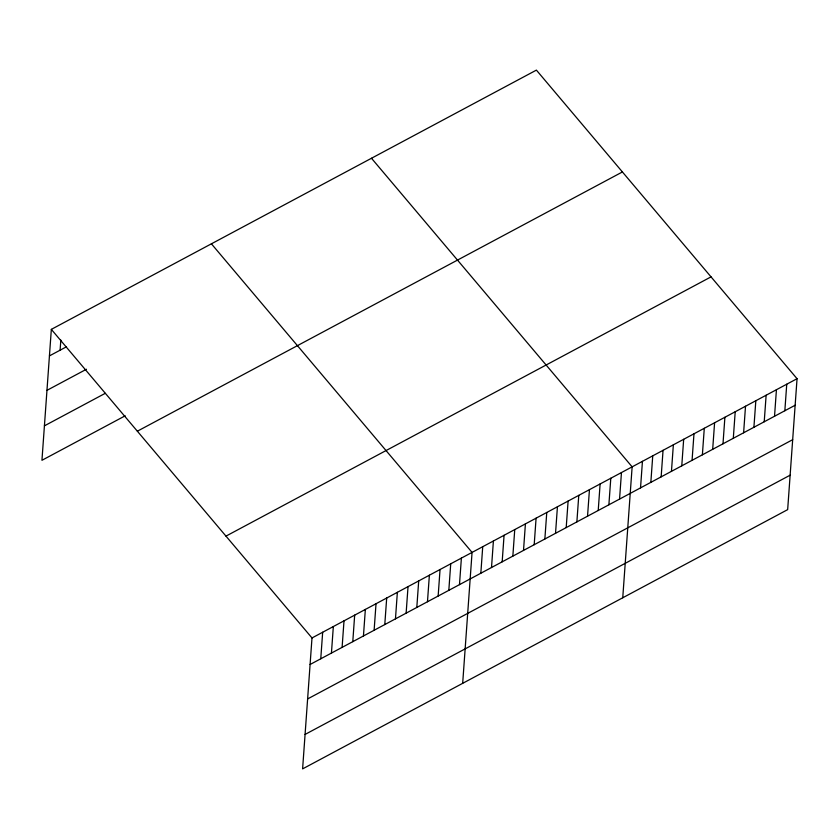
<?xml version="1.0" encoding="UTF-8"?>
<svg xmlns="http://www.w3.org/2000/svg" width="839" height="839" viewBox="0 0 839 839"><rect width="100%" height="100%" fill="white"/><g stroke="black" fill="none" stroke-linecap="round" stroke-linejoin="round"><path stroke-width="1.26" d="M51.336 329.37L311.993 637.955L302.606 768.881L787.664 509.63L797.05 378.704L536.394 70.119L51.336 329.37L41.95 460.296L125.189 415.808M60.104 350.188L60.828 340.089M320.76 658.783L322.669 632.249M331.436 653.078L333.335 626.544M342.102 647.372L344.011 620.839M352.779 641.667L354.677 615.134M363.444 635.962L365.353 609.439M374.121 630.267L376.019 603.734M384.786 624.562L386.695 598.029M395.463 618.857L397.361 592.324M406.128 613.152L408.037 586.618M416.805 607.446L418.703 580.913M427.471 601.741L429.379 575.218M438.147 596.047L440.045 569.513M448.823 590.341L450.721 563.808M459.489 584.636L461.387 558.103M462.677 683.334L472.063 552.398L211.407 243.813M480.831 573.226L482.729 546.692M491.507 567.521L493.405 540.998M502.173 561.815L504.071 535.292M512.849 556.121L514.747 529.587M523.515 550.415L525.413 523.882M534.191 544.71L536.09 518.177M544.857 539.005L546.766 512.472M555.533 533.3L557.432 506.777M566.199 527.595L568.108 501.072M576.875 521.9L578.774 495.367M587.541 516.195L589.45 489.661M598.217 510.49L600.116 483.956M608.883 504.784L610.792 478.251M619.56 499.079L621.458 472.556M622.748 597.777L632.134 466.851L371.478 158.256M640.535 487.868L642.443 461.335M650.844 482.362L652.742 455.829M661.153 476.846L663.051 450.323M671.462 471.34L673.36 444.806M681.771 465.834L683.67 439.3M692.07 460.328L693.979 433.794M702.379 454.811L704.288 428.289M712.689 449.305L714.587 422.772M722.998 443.8L724.896 417.266M733.307 438.283L735.205 411.76M743.616 432.777L745.514 406.244M753.915 427.271L755.824 400.738M764.224 421.755L766.133 395.232M774.533 416.249L776.432 389.716M784.843 410.743L786.741 384.21M49.438 355.893L66.512 346.769M46.963 390.345L86.448 369.244M44.415 425.845L105.242 393.334M137.355 431.204L622.412 171.953M225.974 536.121L711.032 276.87M311.993 637.955L797.05 378.704M310.094 664.488L795.152 405.237M307.619 698.939L792.677 439.688M305.081 734.429L790.139 475.178"/></g></svg>
